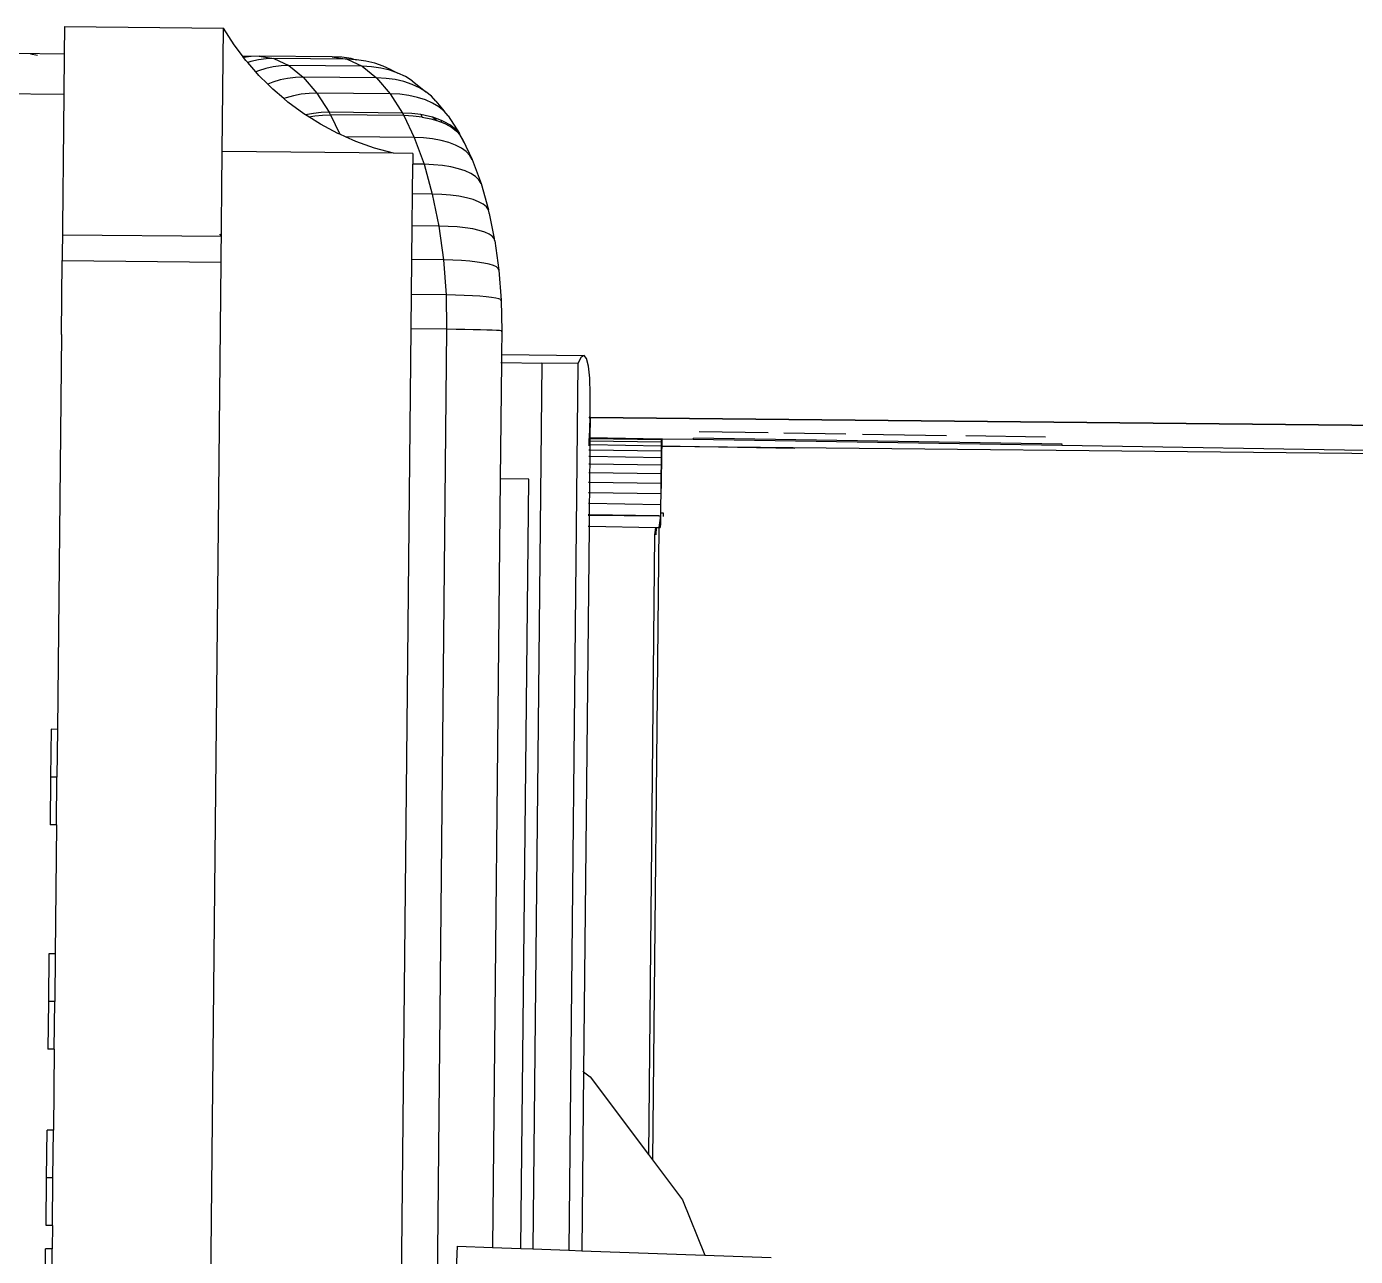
# Model space of a CAD drawing. Extents: x 3485972 to 3601240, y -673889 to -591207.
# Drawn here: x 3500055.3 to 3500251.3, y -607801.9 to -607620.5 of the extents above; entities that cross this region are included whole.
import ezdxf

# ---------------------------------------------------------------- set-up
doc = ezdxf.new("R2010")
doc.units = 0
doc.header["$LTSCALE"] = 6
doc.header["$MEASUREMENT"] = 0
doc.layers.add('medical equipment', color=4, linetype='CONTINUOUS')

msp = doc.modelspace()

# ---------------------------------------------------------------- linework, layer by layer
at = {"layer": 'medical equipment'}
for p, q in [((3500060.84, -607620.51), (3500060.8, -607624.57)), ((3500060.84, -607620.51), (3500084.28, -607620.74)), ((3500084.1, -607638.95), (3500084.28, -607620.74)), ((3500085.86, -607623.19), (3500084.28, -607620.74)), ((3500087.1, -607624.83), (3500085.86, -607623.19)), ((3500060.8, -607624.57), (3500053.57, -607624.49)), ((3500056.87, -607624.75), (3500055.81, -607624.58)), ((3500060.8, -607624.57), (3500060.74, -607630.53)), ((3500087.1, -607624.83), (3500089.54, -607624.85)), ((3500087.27, -607625.06), (3500087.1, -607624.83)), ((3500088.4, -607624.91), (3500087.27, -607625.06)), ((3500087.61, -607625.51), (3500087.27, -607625.06)), ((3500089.54, -607624.85), (3500088.4, -607624.91)), ((3500100.35, -607624.96), (3500089.54, -607624.85)), ((3500089.54, -607624.85), (3500091.72, -607625.21)), ((3500101.76, -607625.04), (3500100.35, -607624.96)), ((3500100.35, -607624.96), (3500102.53, -607625.32)), ((3500103.14, -607625.24), (3500101.76, -607625.04)), ((3500087.87, -607625.81), (3500087.61, -607625.51)), ((3500088.34, -607625.66), (3500087.87, -607625.81)), ((3500089.07, -607627.18), (3500087.87, -607625.81)), ((3500089.44, -607625.41), (3500088.34, -607625.66)), ((3500089.47, -607627.02), (3500089.07, -607627.18)), ((3500090.57, -607625.26), (3500089.44, -607625.41)), ((3500090.53, -607626.69), (3500089.47, -607627.02)), ((3500091.64, -607626.45), (3500090.53, -607626.69)), ((3500091.72, -607625.21), (3500090.57, -607625.26)), ((3500092.78, -607626.31), (3500091.64, -607626.45)), ((3500102.53, -607625.32), (3500091.72, -607625.21)), ((3500091.72, -607625.21), (3500093.93, -607626.26)), ((3500093.93, -607626.26), (3500092.78, -607626.31)), ((3500104.74, -607626.36), (3500093.93, -607626.26)), ((3500093.93, -607626.26), (3500096.06, -607627.97)), ((3500103.93, -607625.39), (3500102.53, -607625.32)), ((3500102.53, -607625.32), (3500104.74, -607626.36)), ((3500103.46, -607625.31), (3500103.14, -607625.24)), ((3500103.46, -607625.31), (3500103.93, -607625.39)), ((3500105.31, -607625.59), (3500103.93, -607625.39)), ((3500106.15, -607626.44), (3500104.74, -607626.36)), ((3500104.74, -607626.36), (3500106.88, -607628.08)), ((3500106.63, -607625.91), (3500105.31, -607625.59)), ((3500107.51, -607626.63), (3500106.15, -607626.44)), ((3500107.87, -607626.34), (3500106.63, -607625.91)), ((3500108.81, -607626.94), (3500107.51, -607626.63)), ((3500109.01, -607626.87), (3500107.87, -607626.34)), ((3500110.03, -607627.36), (3500108.81, -607626.94)), ((3500109.03, -607626.89), (3500109.01, -607626.87)), ((3500109.03, -607626.89), (3500110.03, -607627.36)), ((3500089.52, -607627.7), (3500089.07, -607627.18)), ((3500090.82, -607628.98), (3500089.52, -607627.7)), ((3500091.56, -607628.7), (3500090.82, -607628.98)), ((3500091.59, -607629.75), (3500090.82, -607628.98)), ((3500092.64, -607628.38), (3500091.56, -607628.7)), ((3500093.76, -607628.16), (3500092.64, -607628.38)), ((3500094.91, -607628.02), (3500093.76, -607628.16)), ((3500096.06, -607627.97), (3500094.91, -607628.02)), ((3500106.88, -607628.08), (3500096.06, -607627.97)), ((3500096.06, -607627.97), (3500098.08, -607630.32)), ((3500108.28, -607628.15), (3500106.88, -607628.08)), ((3500106.88, -607628.08), (3500108.89, -607630.42)), ((3500109.63, -607628.33), (3500108.28, -607628.15)), ((3500110.92, -607628.63), (3500109.63, -607628.33)), ((3500111.14, -607627.88), (3500110.03, -607627.36)), ((3500112.11, -607629.03), (3500110.92, -607628.63)), ((3500112.13, -607628.5), (3500111.14, -607627.88)), ((3500113.2, -607629.53), (3500112.11, -607629.03)), ((3500112.13, -607628.5), (3500114.15, -607630.12)), ((3500060.74, -607630.53), (3500048.25, -607630.4)), ((3500060.74, -607630.53), (3500060.5, -607655)), ((3500093.19, -607631.11), (3500091.59, -607629.75)), ((3500093.53, -607631), (3500093.19, -607631.11)), ((3500094.63, -607630.7), (3500093.53, -607631)), ((3500095.77, -607630.49), (3500094.63, -607630.7)), ((3500096.92, -607630.36), (3500095.77, -607630.49)), ((3500098.08, -607630.32), (3500096.92, -607630.36)), ((3500108.89, -607630.42), (3500098.08, -607630.32)), ((3500098.08, -607630.32), (3500099.87, -607633.15)), ((3500110.29, -607630.49), (3500108.89, -607630.42)), ((3500108.89, -607630.42), (3500110.68, -607633.26)), ((3500111.63, -607630.67), (3500110.29, -607630.49)), ((3500112.9, -607630.95), (3500111.63, -607630.67)), ((3500114.08, -607631.32), (3500112.9, -607630.95)), ((3500114.15, -607630.12), (3500113.2, -607629.53)), ((3500114.96, -607630.79), (3500114.15, -607630.12)), ((3500115.6, -607631.53), (3500114.96, -607630.79)), ((3500093.8, -607631.64), (3500093.19, -607631.11)), ((3500096.14, -607633.36), (3500093.8, -607631.64)), ((3500115.13, -607631.79), (3500114.08, -607631.32)), ((3500116.05, -607632.35), (3500115.13, -607631.79)), ((3500115.6, -607631.53), (3500116.83, -607632.97)), ((3500116.83, -607632.97), (3500116.05, -607632.35)), ((3500117.43, -607633.67), (3500116.83, -607632.97)), ((3500096.4, -607633.51), (3500096.14, -607633.36)), ((3500097.55, -607633.31), (3500096.4, -607633.51)), ((3500096.89, -607633.83), (3500096.4, -607633.51)), ((3500096.89, -607633.83), (3500097.76, -607633.69)), ((3500098.6, -607634.91), (3500096.89, -607633.83)), ((3500098.71, -607633.19), (3500097.55, -607633.31)), ((3500097.76, -607633.69), (3500098.92, -607633.58)), ((3500101.17, -607636.27), (3500098.6, -607634.91)), ((3500099.87, -607633.15), (3500098.71, -607633.19)), ((3500098.92, -607633.58), (3500100.08, -607633.54)), ((3500110.68, -607633.26), (3500099.87, -607633.15)), ((3500100.08, -607633.54), (3500099.87, -607633.15)), ((3500110.89, -607633.64), (3500100.08, -607633.54)), ((3500100.08, -607633.54), (3500101.44, -607636.39)), ((3500112.07, -607633.32), (3500110.68, -607633.26)), ((3500110.68, -607633.26), (3500110.89, -607633.64)), ((3500112.28, -607633.71), (3500110.89, -607633.64)), ((3500110.89, -607633.64), (3500112.42, -607636.86)), ((3500113.41, -607633.48), (3500112.07, -607633.32)), ((3500113.62, -607633.86), (3500112.28, -607633.71)), ((3500114.67, -607633.75), (3500113.41, -607633.48)), ((3500113.41, -607633.48), (3500113.62, -607633.86)), ((3500113.62, -607633.86), (3500114.87, -607634.11)), ((3500115.15, -607633.89), (3500114.67, -607633.75)), ((3500114.87, -607634.11), (3500115.74, -607634.37)), ((3500115.15, -607633.89), (3500115.74, -607634.37)), ((3500115.83, -607634.1), (3500115.15, -607633.89)), ((3500115.74, -607634.37), (3500116.02, -607634.45)), ((3500116.46, -607634.37), (3500115.83, -607634.1)), ((3500116.02, -607634.45), (3500116.44, -607634.62)), ((3500116.44, -607634.62), (3500116.46, -607634.37)), ((3500116.44, -607634.62), (3500117.05, -607634.87)), ((3500116.87, -607634.54), (3500116.46, -607634.37)), ((3500117.77, -607635.06), (3500116.87, -607634.54)), ((3500117.05, -607634.87), (3500117.93, -607635.36)), ((3500117.43, -607633.67), (3500119.1, -607636.3)), ((3500101.44, -607636.39), (3500101.17, -607636.27)), ((3500102.27, -607636.76), (3500101.44, -607636.39)), ((3500112.42, -607636.86), (3500102.27, -607636.76)), ((3500103.83, -607637.45), (3500102.27, -607636.76)), ((3500113.81, -607636.92), (3500112.42, -607636.86)), ((3500112.42, -607636.86), (3500113.88, -607640.82)), ((3500115.14, -607637.06), (3500113.81, -607636.92)), ((3500118.13, -607635.35), (3500117.77, -607635.06)), ((3500117.93, -607635.36), (3500118.15, -607635.52)), ((3500118.15, -607635.52), (3500118.13, -607635.35)), ((3500118.52, -607635.65), (3500118.13, -607635.35)), ((3500118.15, -607635.52), (3500118.67, -607635.92)), ((3500119.1, -607636.3), (3500118.52, -607635.65)), ((3500118.67, -607635.92), (3500119.23, -607636.54)), ((3500119.23, -607636.54), (3500119.1, -607636.3)), ((3500119.5, -607637), (3500119.23, -607636.54)), ((3500106.57, -607638.43), (3500103.83, -607637.45)), ((3500109.37, -607639.2), (3500106.57, -607638.43)), ((3500116.39, -607637.29), (3500115.14, -607637.06)), ((3500117.52, -607637.6), (3500116.39, -607637.29)), ((3500118.53, -607637.99), (3500117.52, -607637.6)), ((3500119.4, -607638.44), (3500118.53, -607637.99)), ((3500120.11, -607638.95), (3500119.4, -607638.44)), ((3500119.59, -607637.3), (3500119.5, -607637)), ((3500119.5, -607637), (3500119.61, -607637.2)), ((3500119.61, -607637.2), (3500121, -607640.12)), ((3500119.61, -607637.2), (3500119.72, -607637.57)), ((3500083.94, -607655.24), (3500084.1, -607638.95)), ((3500109.37, -607639.2), (3500084.1, -607638.95)), ((3500112.23, -607639.23), (3500109.37, -607639.2)), ((3500112.17, -607645.18), (3500112.21, -607640.81)), ((3500112.23, -607639.23), (3500112.21, -607640.81)), ((3500113.88, -607640.82), (3500112.21, -607640.81)), ((3500115.27, -607640.88), (3500113.88, -607640.82)), ((3500113.88, -607640.82), (3500115.09, -607645.21)), ((3500120.65, -607639.52), (3500120.11, -607638.95)), ((3500121, -607640.12), (3500120.65, -607639.52)), ((3500121, -607640.12), (3500122.3, -607643.65)), ((3500116.59, -607641), (3500115.27, -607640.88)), ((3500117.82, -607641.2), (3500116.59, -607641)), ((3500118.94, -607641.47), (3500117.82, -607641.2)), ((3500119.93, -607641.8), (3500118.94, -607641.47)), ((3500120.78, -607642.19), (3500119.93, -607641.8)), ((3500121.46, -607642.64), (3500120.78, -607642.19)), ((3500121.97, -607643.12), (3500121.46, -607642.64)), ((3500122.3, -607643.65), (3500121.97, -607643.12)), ((3500122.3, -607643.65), (3500123.38, -607647.54)), ((3500112.12, -607649.9), (3500112.17, -607645.18)), ((3500115.09, -607645.21), (3500112.17, -607645.18)), ((3500116.48, -607645.26), (3500115.09, -607645.21)), ((3500115.09, -607645.21), (3500116.05, -607649.94)), ((3500117.8, -607645.36), (3500116.48, -607645.26)), ((3500119.02, -607645.53), (3500117.8, -607645.36)), ((3500120.13, -607645.75), (3500119.02, -607645.53)), ((3500121.11, -607646.02), (3500120.13, -607645.75)), ((3500121.93, -607646.35), (3500121.11, -607646.02)), ((3500122.59, -607646.71), (3500121.93, -607646.35)), ((3500123.08, -607647.11), (3500122.59, -607646.71)), ((3500123.38, -607647.54), (3500123.08, -607647.11)), ((3500123.49, -607648), (3500123.38, -607647.54)), ((3500123.48, -607648.05), (3500123.49, -607648)), ((3500123.48, -607648.05), (3500124.23, -607651.74)), ((3500112.07, -607654.88), (3500112.12, -607649.9)), ((3500116.05, -607649.94), (3500112.12, -607649.9)), ((3500117.44, -607649.98), (3500116.05, -607649.94)), ((3500116.05, -607649.94), (3500116.73, -607654.93)), ((3500118.75, -607650.06), (3500117.44, -607649.98)), ((3500119.96, -607650.19), (3500118.75, -607650.06)), ((3500121.06, -607650.36), (3500119.96, -607650.19)), ((3500122.03, -607650.58), (3500121.06, -607650.36)), ((3500122.84, -607650.83), (3500122.03, -607650.58)), ((3500060.54, -607651.2), (3500083.98, -607651.43)), ((3500083.98, -607651.43), (3500083.75, -607651.13)), ((3500123.48, -607651.11), (3500122.84, -607650.83)), ((3500123.95, -607651.41), (3500123.48, -607651.11)), ((3500124.23, -607651.74), (3500123.95, -607651.41)), ((3500124.32, -607652.09), (3500124.23, -607651.74)), ((3500124.32, -607652.09), (3500124.91, -607656.41)), ((3500060.39, -607665.94), (3500060.5, -607655)), ((3500060.5, -607655), (3500083.94, -607655.24)), ((3500080.34, -608014.76), (3500083.94, -607655.24)), ((3500112.02, -607660.04), (3500112.07, -607654.88)), ((3500116.73, -607654.93), (3500112.07, -607654.88)), ((3500118.12, -607654.96), (3500116.73, -607654.93)), ((3500116.73, -607654.93), (3500117.12, -607660.09)), ((3500119.42, -607655.02), (3500118.12, -607654.96)), ((3500120.64, -607655.11), (3500119.42, -607655.02)), ((3500121.73, -607655.23), (3500120.64, -607655.11)), ((3500122.68, -607655.38), (3500121.73, -607655.23)), ((3500123.48, -607655.55), (3500122.68, -607655.38)), ((3500124.11, -607655.74), (3500123.48, -607655.55)), ((3500124.57, -607655.95), (3500124.11, -607655.74)), ((3500124.83, -607656.18), (3500124.57, -607655.95)), ((3500124.91, -607656.41), (3500124.83, -607656.18)), ((3500124.91, -607656.41), (3500125.25, -607660.88)), ((3500111.97, -607665.1), (3500112.02, -607660.04)), ((3500117.12, -607660.09), (3500112.02, -607660.04)), ((3500118.51, -607660.12), (3500117.12, -607660.09)), ((3500117.12, -607660.09), (3500117.21, -607665.15)), ((3500119.81, -607660.15), (3500118.51, -607660.12)), ((3500121.02, -607660.21), (3500119.81, -607660.15)), ((3500122.11, -607660.27), (3500121.02, -607660.21)), ((3500123.06, -607660.35), (3500122.11, -607660.27)), ((3500123.85, -607660.44), (3500123.06, -607660.35)), ((3500124.48, -607660.54), (3500123.85, -607660.44)), ((3500124.92, -607660.65), (3500124.48, -607660.54)), ((3500125.18, -607660.76), (3500124.92, -607660.65)), ((3500125.25, -607660.88), (3500125.18, -607660.76)), ((3500125.18, -607660.94), (3500125.25, -607660.88)), ((3500125.25, -607660.88), (3500125.33, -607665.41)), ((3500060.39, -607665.94), (3500059.81, -607724.15)), ((3500108.7, -607991.8), (3500111.97, -607665.1)), ((3500117.21, -607665.15), (3500111.97, -607665.1)), ((3500117.21, -607665.15), (3500113.95, -607991.85)), ((3500118.6, -607665.17), (3500117.21, -607665.15)), ((3500119.91, -607665.19), (3500118.6, -607665.17)), ((3500121.11, -607665.21), (3500119.91, -607665.19)), ((3500122.2, -607665.23), (3500121.11, -607665.21)), ((3500123.15, -607665.26), (3500122.2, -607665.23)), ((3500123.94, -607665.29), (3500123.15, -607665.26)), ((3500124.56, -607665.32), (3500123.94, -607665.29)), ((3500125.01, -607665.35), (3500124.56, -607665.32)), ((3500125.26, -607665.38), (3500125.01, -607665.35)), ((3500125.33, -607665.41), (3500125.26, -607665.38)), ((3500125.26, -607665.42), (3500125.33, -607665.41)), ((3500125.33, -607665.41), (3500125.29, -607668.89)), ((3500125.28, -607670.07), (3500125.11, -607687.22)), ((3500125.22, -607670.07), (3500125.28, -607670.07)), ((3500125.23, -607668.89), (3500125.29, -607668.89)), ((3500125.29, -607668.89), (3500125.28, -607670.07)), ((3500125.28, -607670.07), (3500131.25, -607670.13)), ((3500125.29, -607668.89), (3500137.49, -607669.01)), ((3500131.25, -607670.13), (3500129.94, -607800.78)), ((3500136.54, -607670.18), (3500131.25, -607670.13)), ((3500136.54, -607670.18), (3500135.23, -607800.97)), ((3500137.05, -607669.26), (3500136.54, -607670.18)), ((3500137.49, -607669.01), (3500137.05, -607669.26)), ((3500137.85, -607669.45), (3500137.49, -607669.01)), ((3500138.12, -607670.57), (3500137.85, -607669.45)), ((3500138.31, -607672.34), (3500138.12, -607670.57)), ((3500138.39, -607674.74), (3500138.31, -607672.34)), ((3500138.38, -607677.69), (3500138.39, -607674.74)), ((3500138.36, -607678.16), (3500138.38, -607677.69)), ((3500138.36, -607678.16), (3500138.25, -607678.12)), ((3500138.25, -607678.19), (3500138.36, -607678.16)), ((3500138.25, -607678.16), (3500138.36, -607678.16)), ((3500138.27, -607681.15), (3500138.36, -607678.19)), ((3500138.36, -607678.19), (3500138.34, -607681.16)), ((3500605.07, -607682.79), (3500138.36, -607678.16)), ((3500138.36, -607678.16), (3500605.09, -607682.86)), ((3500138.36, -607678.16), (3500605.08, -607682.83)), ((3500138.36, -607678.19), (3500138.36, -607678.16)), ((3500138.21, -607681.64), (3500138.22, -607681.29)), ((3500138.21, -607682.2), (3500138.21, -607681.64)), ((3500138.21, -607681.64), (3500138.34, -607681.64)), ((3500138.27, -607681.15), (3500138.22, -607681.16)), ((3500138.22, -607681.29), (3500138.27, -607681.15)), ((3500138.22, -607681.29), (3500138.34, -607681.29)), ((3500138.34, -607681.16), (3500138.27, -607681.15)), ((3500138.34, -607681.64), (3500138.33, -607682.2)), ((3500148.87, -607681.34), (3500138.34, -607681.16)), ((3500138.34, -607681.16), (3500138.34, -607681.29)), ((3500148.87, -607681.47), (3500138.34, -607681.29)), ((3500138.34, -607681.29), (3500138.34, -607681.64)), ((3500148.86, -607681.82), (3500138.34, -607681.64)), ((3500148.87, -607681.47), (3500148.86, -607681.82)), ((3500148.86, -607681.82), (3500148.86, -607682.37)), ((3500148.95, -607681.82), (3500148.86, -607681.82)), ((3500148.96, -607681.34), (3500148.87, -607681.34)), ((3500148.87, -607681.34), (3500148.87, -607681.47)), ((3500148.95, -607681.47), (3500148.87, -607681.47)), ((3500148.95, -607681.82), (3500148.94, -607682.38)), ((3500148.96, -607681.34), (3500148.95, -607682.41)), ((3500148.96, -607681.34), (3500148.95, -607681.47)), ((3500148.95, -607681.47), (3500148.95, -607681.82)), ((3500149.04, -607681.34), (3500148.96, -607681.34)), ((3500153.59, -607681.41), (3500149.04, -607681.34)), ((3500153.59, -607681.41), (3500153.6, -607681.19)), ((3500207.97, -607682.31), (3500153.59, -607681.41)), ((3500207.98, -607682.08), (3500153.6, -607681.19)), ((3500154.47, -607680.21), (3500164.64, -607680.37)), ((3500166.92, -607680.41), (3500176.1, -607680.56)), ((3500178.54, -607680.6), (3500190.94, -607680.81)), ((3500205.53, -607681.05), (3500193.81, -607680.85)), ((3500138.32, -607683.91), (3500138.19, -607683.91)), ((3500138.33, -607682.96), (3500138.2, -607682.96)), ((3500138.21, -607682.32), (3500138.21, -607682.2)), ((3500138.33, -607682.2), (3500138.21, -607682.2)), ((3500138.32, -607683.91), (3500138.31, -607685.04)), ((3500138.33, -607682.96), (3500138.32, -607683.91)), ((3500148.84, -607684.09), (3500138.32, -607683.91)), ((3500148.86, -607682.37), (3500138.33, -607682.2)), ((3500138.33, -607682.2), (3500138.33, -607682.96)), ((3500148.85, -607683.14), (3500138.33, -607682.96)), ((3500148.85, -607683.14), (3500148.84, -607684.09)), ((3500148.86, -607682.41), (3500148.85, -607683.14)), ((3500148.92, -607683.14), (3500148.85, -607683.14)), ((3500148.86, -607682.37), (3500148.86, -607682.41)), ((3500148.94, -607682.38), (3500148.86, -607682.37)), ((3500148.86, -607682.41), (3500148.95, -607682.41)), ((3500168.59, -607682.74), (3500148.86, -607682.41)), ((3500148.92, -607683.14), (3500148.9, -607684.09)), ((3500148.94, -607682.38), (3500148.92, -607683.14)), ((3500148.95, -607682.41), (3500148.94, -607682.54)), ((3500148.95, -607682.41), (3500314.83, -607684.07)), ((3500207.97, -607682.31), (3500207.98, -607682.08)), ((3500314.83, -607684.07), (3500207.97, -607682.31)), ((3500138.31, -607685.04), (3500138.18, -607685.04)), ((3500138.31, -607685.04), (3500138.29, -607686.32)), ((3500148.83, -607685.21), (3500138.31, -607685.04)), ((3500148.83, -607685.21), (3500148.82, -607686.49)), ((3500148.84, -607684.09), (3500148.83, -607685.21)), ((3500148.88, -607685.21), (3500148.83, -607685.21)), ((3500148.9, -607684.09), (3500148.84, -607684.09)), ((3500148.88, -607685.21), (3500148.86, -607686.49)), ((3500148.9, -607684.09), (3500148.88, -607685.21)), ((3500125.11, -607687.22), (3500123.98, -607800.56)), ((3500125.11, -607687.22), (3500125.05, -607687.22)), ((3500129.31, -607687.26), (3500125.11, -607687.22)), ((3500128.17, -607800.72), (3500129.31, -607687.26)), ((3500138.28, -607687.73), (3500138.15, -607687.73)), ((3500138.29, -607686.32), (3500138.17, -607686.31)), ((3500138.28, -607687.73), (3500138.26, -607689.25)), ((3500138.29, -607686.32), (3500138.28, -607687.73)), ((3500148.8, -607687.9), (3500138.28, -607687.73)), ((3500148.82, -607686.49), (3500138.29, -607686.32)), ((3500148.82, -607686.49), (3500148.8, -607687.9)), ((3500148.86, -607686.49), (3500148.82, -607686.49)), ((3500148.86, -607686.49), (3500148.83, -607687.9)), ((3500138.26, -607689.25), (3500138.14, -607689.25)), ((3500138.26, -607689.25), (3500138.25, -607690.85)), ((3500148.79, -607689.42), (3500138.26, -607689.25)), ((3500148.79, -607689.42), (3500148.77, -607691.02)), ((3500148.8, -607687.9), (3500148.79, -607689.42)), ((3500148.83, -607687.9), (3500148.79, -607689.42)), ((3500148.83, -607687.9), (3500148.8, -607687.9)), ((3500138.25, -607690.85), (3500138.12, -607690.85)), ((3500138.25, -607690.85), (3500138.23, -607692.51)), ((3500148.77, -607691.02), (3500138.25, -607690.85)), ((3500148.77, -607691.02), (3500148.76, -607692.25)), ((3500138.23, -607692.51), (3500138.1, -607692.51)), ((3500138.1, -607692.58), (3500138.23, -607692.58)), ((3500138.23, -607692.64), (3500138.21, -607694.2)), ((3500148.53, -607692.68), (3500138.23, -607692.51)), ((3500138.23, -607692.51), (3500138.23, -607692.58)), ((3500138.23, -607692.58), (3500148.53, -607692.68)), ((3500138.23, -607692.58), (3500138.23, -607692.64)), ((3500148.76, -607692.68), (3500148.5, -607694.37)), ((3500148.53, -607692.68), (3500148.76, -607692.68)), ((3500148.75, -607693.76), (3500148.71, -607694.37)), ((3500148.76, -607692.68), (3500148.75, -607693.76)), ((3500149.19, -607692.26), (3500148.76, -607692.25)), ((3500148.76, -607692.25), (3500148.76, -607692.68)), ((3500149.18, -607692.78), (3500149.19, -607692.26)), ((3500138.21, -607694.2), (3500137.41, -607774.68)), ((3500138.09, -607694.2), (3500138.21, -607694.2)), ((3500138.21, -607694.2), (3500148.03, -607694.36)), ((3500147.87, -607695.44), (3500146.96, -607786.86)), ((3500148.5, -607694.37), (3500147.57, -607787.67)), ((3500148.03, -607694.36), (3500147.87, -607695.44)), ((3500148.03, -607694.36), (3500148.5, -607694.37)), ((3500148.11, -607694.36), (3500148.08, -607695.44)), ((3500148.5, -607694.37), (3500148.71, -607694.37)), ((3500058.87, -607724.14), (3500058.8, -607731.18)), ((3500059.81, -607724.15), (3500058.87, -607724.14)), ((3500059.81, -607724.15), (3500059.74, -607731.19)), ((3500058.8, -607731.18), (3500058.73, -607738.21)), ((3500059.74, -607731.19), (3500058.8, -607731.18)), ((3500059.67, -607738.22), (3500059.74, -607731.19)), ((3500059.67, -607738.22), (3500058.73, -607738.21)), ((3500059.67, -607738.22), (3500059.48, -607757.27)), ((3500058.54, -607757.26), (3500058.47, -607764.3)), ((3500059.48, -607757.27), (3500058.54, -607757.26)), ((3500059.48, -607757.27), (3500059.4, -607764.31)), ((3500058.47, -607764.3), (3500058.4, -607771.33)), ((3500059.4, -607764.31), (3500058.47, -607764.3)), ((3500059.33, -607771.34), (3500059.4, -607764.31)), ((3500059.33, -607771.34), (3500058.4, -607771.33)), ((3500059.33, -607771.34), (3500059.22, -607783.28)), ((3500137.41, -607774.68), (3500137.14, -607801.04)), ((3500137.28, -607774.58), (3500137.41, -607774.68)), ((3500137.41, -607774.68), (3500138.36, -607775.42)), ((3500138.36, -607775.42), (3500146.96, -607786.86)), ((3500058.21, -607790.3), (3500058.28, -607783.27)), ((3500059.22, -607783.28), (3500058.28, -607783.27)), ((3500059.14, -607790.31), (3500059.22, -607783.28)), ((3500146.96, -607786.86), (3500151.99, -607793.56)), ((3500058.14, -607797.33), (3500058.21, -607790.3)), ((3500059.14, -607790.31), (3500058.21, -607790.3)), ((3500059.07, -607797.34), (3500059.14, -607790.31)), ((3500151.99, -607793.56), (3500155.27, -607801.7)), ((3500059.07, -607797.34), (3500058.14, -607797.33)), ((3500059.07, -607797.34), (3500059.04, -607800.77)), ((3500057.96, -607808.23), (3500058.03, -607800.76)), ((3500059.04, -607800.77), (3500058.03, -607800.76)), ((3500058.97, -607808.24), (3500059.04, -607800.77)), ((3500116.84, -607853.78), (3500118.79, -607800.38)), ((3500118.79, -607800.38), (3500123.98, -607800.56)), ((3500123.98, -607800.56), (3500128.17, -607800.72)), ((3500128.17, -607800.72), (3500129.94, -607800.78)), ((3500129.94, -607800.78), (3500135.23, -607800.97)), ((3500135.23, -607800.97), (3500137.14, -607801.04)), ((3500137.14, -607801.04), (3500155.27, -607801.7)), ((3500155.27, -607801.7), (3500165.06, -607802.06))]:
    msp.add_line(p, q, dxfattribs=at)

doc.saveas('drawing.dxf')
